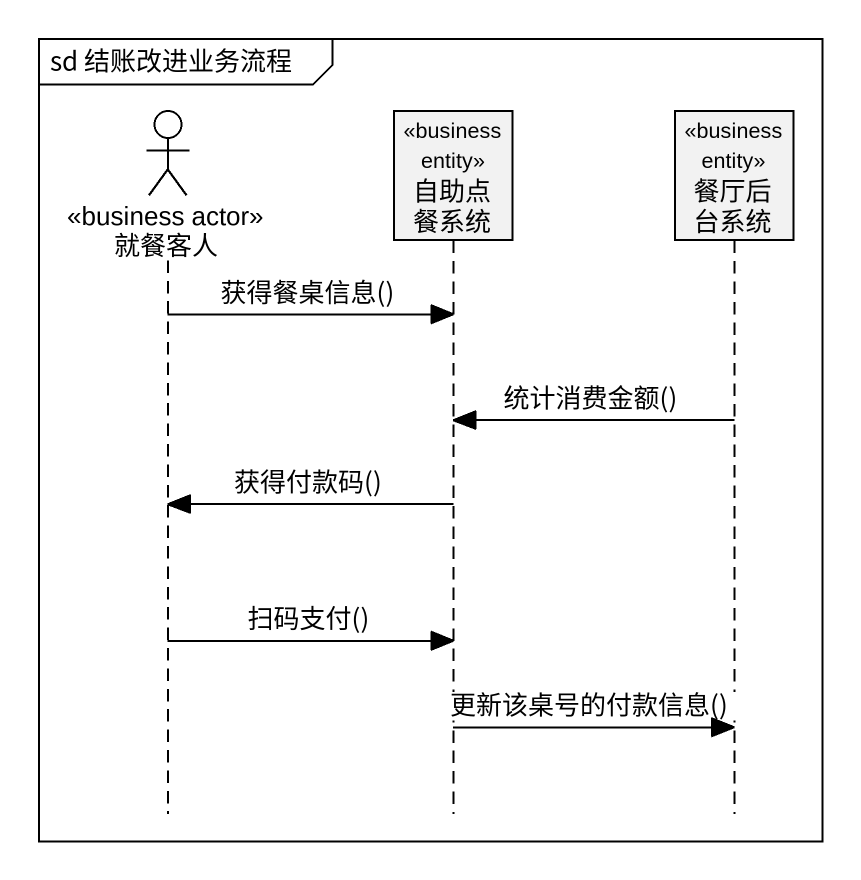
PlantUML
@startuml
mainframe sd 结账改进业务流程
hide footbox
actor 就餐客人 <<business actor>>
participant 自助点餐系统 <<business entity>>
participant 餐厅后台系统 <<business entity>>

就餐客人 -> 自助点餐系统 : 获得餐桌信息()
餐厅后台系统 -> 自助点餐系统 : 统计消费金额()
自助点餐系统 -> 就餐客人 : 获得付款码()
就餐客人 -> 自助点餐系统 : 扫码支付()
自助点餐系统 -> 餐厅后台系统 : 更新该桌号的付款信息()
@enduml
